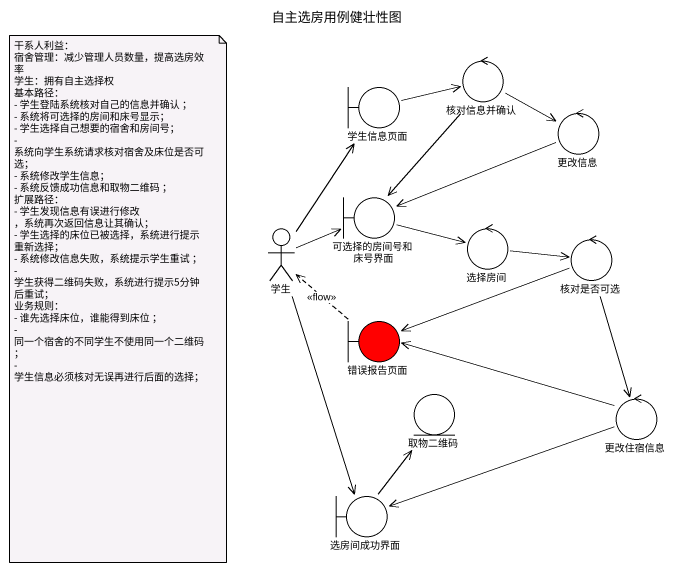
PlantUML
@startuml
title 自主选房用例健壮性图
boundary 学生信息页面
control 核对信息并确认
control 更改信息
boundary 可选择的房间号和床号界面
actor 学生
control 选择房间
control 核对是否可选
boundary 错误报告页面 #FF0000
entity 取物二维码
control 更改住宿信息
boundary 选房间成功界面
学生信息页面 -right-> 核对信息并确认
核对信息并确认 -right-> 更改信息
核对信息并确认 --> 可选择的房间号和床号界面
更改信息 -left-> 可选择的房间号和床号界面
可选择的房间号和床号界面 -right-> 选择房间
学生 -up-> 学生信息页面
学生 -right-> 可选择的房间号和床号界面
学生 --> 选房间成功界面
选择房间 -right-> 核对是否可选
核对是否可选 -left-> 错误报告页面
核对是否可选 --> 更改住宿信息
错误报告页面 .up.> 学生 : <<flow>>
更改住宿信息 -left-> 错误报告页面
更改住宿信息 -left-> 选房间成功界面
选房间成功界面 -up-> 取物二维码
note as N1
  干系人利益：
  宿舍管理：减少管理人员数量，提高选房效率
  学生：拥有自主选择权
  基本路径：
  - 学生登陆系统核对自己的信息并确认 ；
  - 系统将可选择的房间和床号显示；
  - 学生选择自己想要的宿舍和房间号；
  - 系统向学生系统请求核对宿舍及床位是否可选；
  - 系统修改学生信息；
  - 系统反馈成功信息和取物二维码 ；
  扩展路径：
  - 学生发现信息有误进行修改 ，系统再次返回信息让其确认；
  - 学生选择的床位已被选择，系统进行提示 重新选择；
  - 系统修改信息失败，系统提示学生重试 ；
  - 学生获得二维码失败，系统进行提示5分钟后重试；
  业务规则：
  - 谁先选择床位，谁能得到床位 ；
  - 同一个宿舍的不同学生不使用同一个二维码 ；
  - 学生信息必须核对无误再进行后面的选择；
end note
@enduml
